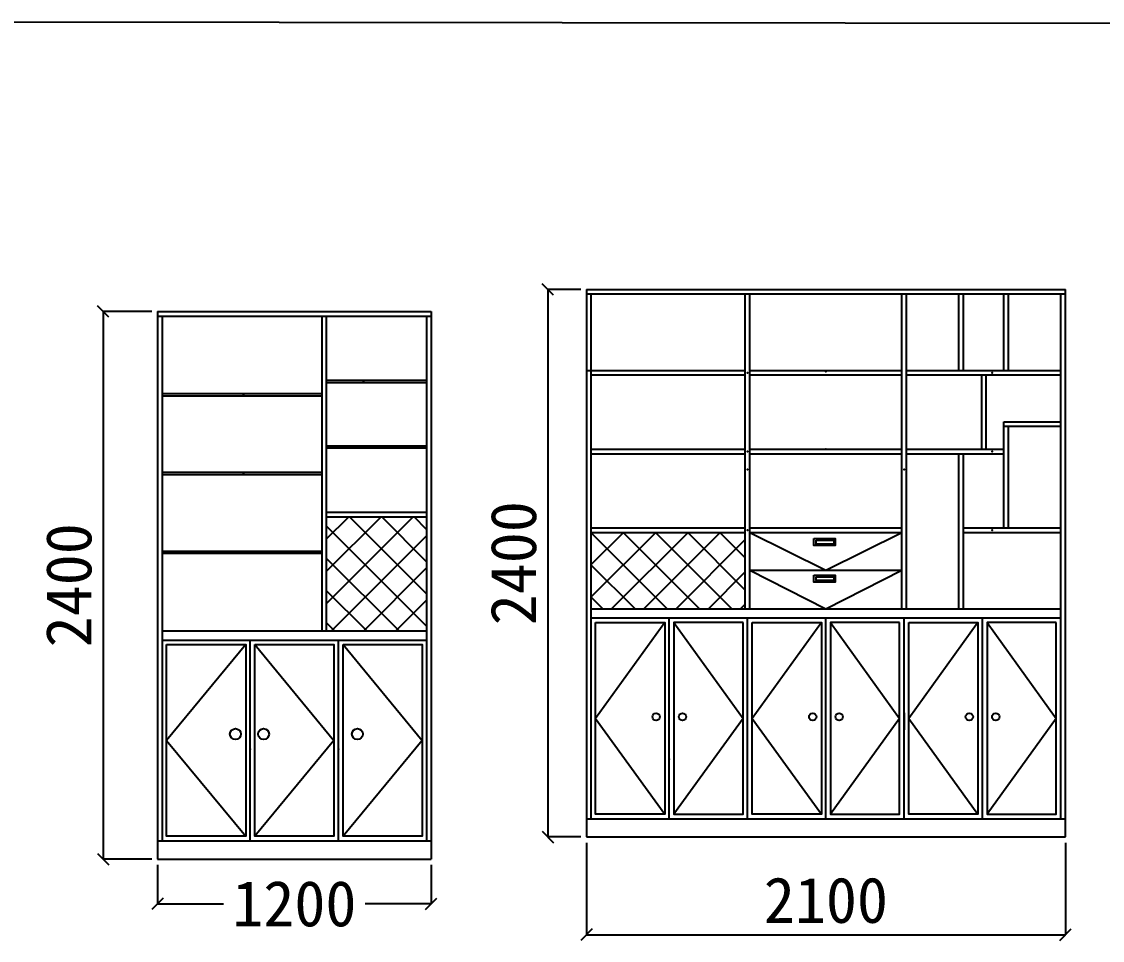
# Model space of a CAD drawing. Header units: millimetres. Extents: x 204800 to 233555, y -2285 to 8522.
# Drawn here: x 207697 to 212436, y 4470 to 8497 of the extents above; entities that cross this region are included whole.
import ezdxf

# ---------------------------------------------------------------- set-up
doc = ezdxf.new("R2010")
doc.units = ezdxf.units.MM
doc.layers.add('012', color=4, linetype='Continuous')
doc.layers.add('DIM【标注】', color=66, linetype='Continuous')
doc.styles.add('ROMANS', font='romans.shx', dxfattribs={"bigfont": 'hztxt'})
doc.styles.add('宋体', font='SimSun.ttf', dxfattribs={"height": 200})
doc.dimstyles.new('模型空间1：40', dxfattribs={"dimscale": 50, "dimtxt": 1.4, "dimasz": 1, "dimexe": 0, "dimexo": 0.5, "dimgap": 1, "dimtad": 1, "dimdec": 0, "dimrnd": 5, "dimzin": 0, "dimdsep": 46, "dimtxsty": 'ROMANS', "dimblk": 'ARCHTICK', "dimcen": 0.09, "dimclrd": 1, "dimclre": 1, "dimclrt": 2, "dimadec": 0, "dimazin": 0, "dimtfac": 1, "dimtdec": 0, "dimtix": 1, "dimtmove": 2, "dimatfit": 3, "dimldrblk": 'ZHL-SOFT_JT', "dimfxl": 2, "dimfxlon": 1, "dimtolj": 1, "dimtzin": 0, "dimarcsym": 0})
pattern_1 = [(45, (-426202.14, 2786600.9), (-70.710678, 70.710678), []), (135, (-426202.14, 2786600.9), (-70.710678, -70.710678), [])]

# ---------------------------------------------------------------- blocks, each defined once
blk = doc.blocks.new('_OBLIQUE')
at = {"color": 0, "linetype": 'ByBlock'}
blk.add_line((-0.5, -0.5), (0.5, 0.5), dxfattribs=at)
blk = doc.blocks.new('*D38')
at = {"layer": 'DEFPOINTS', "color": 0, "ltscale": 6, "transparency": 16777216}
for p in [(208293.2, 4826.1), (209493.2, 4826.1), (209493.2, 4629.6)]:
    blk.add_point(p, dxfattribs=at)
at = {"layer": 'DIM【标注】', "color": 251, "lineweight": -2, "ltscale": 6, "transparency": 16777216}
for p, q in [((208293.2, 4801.1), (208293.2, 4629.6)), ((209493.2, 4801.1), (209493.2, 4629.6)), ((208293.2, 4629.6), (208582.1, 4629.6)), ((209493.2, 4629.6), (209204.3, 4629.6))]:
    blk.add_line(p, q, dxfattribs=at)
at = {"layer": 'DIM【标注】', "color": 251, "lineweight": -2, "ltscale": 6, "transparency": 16777216, "xscale": 50, "yscale": 50, "zscale": 50, "rotation": 180}
blk.add_blockref('_OBLIQUE', (208293.2, 4629.6), dxfattribs=at)
at = {"layer": 'DIM【标注】', "color": 251, "lineweight": -2, "ltscale": 6, "transparency": 16777216, "xscale": 50, "yscale": 50, "zscale": 50}
blk.add_blockref('_OBLIQUE', (209493.2, 4629.6), dxfattribs=at)
at = {"layer": 'DIM【标注】', "color": 8, "ltscale": 6, "transparency": 16777216, "insert": (208893.2, 4629.6), "char_height": 200, "attachment_point": 5, "style": '宋体'}
blk.add_mtext('\\A1;1200', dxfattribs=at)
blk = doc.blocks.new('ZHL-SOFT_JT')
for p, q in [((-0.94, 0.839), (-0.94, 0.839)), ((-0.94, 0.737), (-0.94, 0.737)), ((-0.94, 0.63647), (-0.94, 0.63647)), ((-0.867, 0.7737), (-0.867, 0.7737)), ((-0.867, 0.6758), (-0.867, 0.6758)), ((-0.867, 0.586942), (-0.867, 0.586942)), ((-0.787, 0.7022), (-0.787, 0.7022)), ((-0.787, 0.614), (-0.787, 0.614)), ((-0.787, 0.53266), (-0.787, 0.53266)), ((-0.7, 0.5526), (-0.7, 0.5526)), ((-0.7, 0.4797), (-0.7, 0.4797)), ((-0.629, 0.49), (-0.63, 0.49)), ((-0.552, 0.4299), (-0.552, 0.4299)), ((-0.472, 0.368), (-0.472, 0.368)), ((-0.3929, 0.3067), (-0.3929, 0.3067)), ((-0.31548, 0.24568), (-0.31548, 0.24568)), ((-0.23659, 0.184298), (-0.23659, 0.184298)), ((-0.94, -0.63647), (-0.94, -0.63647)), ((-0.94, -0.737), (-0.94, -0.737)), ((-0.94, -0.839), (-0.94, -0.839)), ((-0.867, -0.586942), (-0.867, -0.586942)), ((-0.867, -0.6758), (-0.867, -0.6758)), ((-0.867, -0.7737), (-0.867, -0.7737)), ((-0.787, -0.53266), (-0.787, -0.53266)), ((-0.787, -0.614), (-0.787, -0.614)), ((-0.787, -0.7022), (-0.787, -0.7022)), ((-0.7, -0.4797), (-0.7, -0.4797)), ((-0.7, -0.5526), (-0.7, -0.5526)), ((-0.629, -0.49), (-0.63, -0.49)), ((-0.552, -0.4299), (-0.552, -0.4299)), ((-0.472, -0.368), (-0.472, -0.368)), ((-0.3929, -0.3067), (-0.3929, -0.3067)), ((-0.31548, -0.24568), (-0.31548, -0.24568)), ((-0.23659, -0.184298), (-0.23659, -0.184298))]:
    blk.add_line(p, q)
blk.add_lwpolyline([(-1, 0), (0, 0), (-1, -1), (-1, -0.569), (0, 0), (-1, 0.569), (-1, 1), (0, 0)])
blk = doc.blocks.new('*D39')
at = {"layer": 'DEFPOINTS', "color": 0, "ltscale": 6, "transparency": 16777216}
for p in [(208293.2, 7226.1), (208055.1, 4826.1), (208293.2, 4826.1)]:
    blk.add_point(p, dxfattribs=at)
at = {"layer": 'DIM【标注】', "color": 251, "lineweight": -2, "ltscale": 6, "transparency": 16777216}
for p, q in [((208268.2, 7226.1), (208055.1, 7226.1)), ((208055.1, 7226.1), (208055.1, 4826.1)), ((208268.2, 4826.1), (208055.1, 4826.1))]:
    blk.add_line(p, q, dxfattribs=at)
at = {"layer": 'DIM【标注】', "color": 251, "lineweight": -2, "ltscale": 6, "transparency": 16777216, "xscale": 50, "yscale": 50, "zscale": 50}
for p, rotation in [((208055.1, 7226.1), 90), ((208055.1, 4826.1), 270)]:
    blk.add_blockref('_OBLIQUE', p, dxfattribs=dict(at, rotation=rotation))
at = {"layer": 'DIM【标注】', "color": 8, "ltscale": 6, "transparency": 16777216, "insert": (207905.1, 6026.1), "char_height": 200, "attachment_point": 5, "rotation": 90, "style": '宋体'}
blk.add_mtext('\\A1;2400', dxfattribs=at)
blk = doc.blocks.new('*D40')
at = {"layer": 'DEFPOINTS', "color": 0, "ltscale": 6, "transparency": 16777216}
for p in [(210173.6, 4922.8), (212273.6, 4922.8), (212273.6, 4494.7)]:
    blk.add_point(p, dxfattribs=at)
at = {"layer": 'DIM【标注】', "color": 251, "lineweight": -2, "ltscale": 6, "transparency": 16777216}
for p, q in [((210173.6, 4897.8), (210173.6, 4494.7)), ((212273.6, 4897.8), (212273.6, 4494.7)), ((210173.6, 4494.7), (212273.6, 4494.7))]:
    blk.add_line(p, q, dxfattribs=at)
at = {"layer": 'DIM【标注】', "color": 251, "lineweight": -2, "ltscale": 6, "transparency": 16777216, "xscale": 50, "yscale": 50, "zscale": 50, "rotation": 180}
blk.add_blockref('_OBLIQUE', (210173.6, 4494.7), dxfattribs=at)
at = {"layer": 'DIM【标注】', "color": 251, "lineweight": -2, "ltscale": 6, "transparency": 16777216, "xscale": 50, "yscale": 50, "zscale": 50}
blk.add_blockref('_OBLIQUE', (212273.6, 4494.7), dxfattribs=at)
at = {"layer": 'DIM【标注】', "color": 8, "ltscale": 6, "transparency": 16777216, "insert": (211223.6, 4644.7), "char_height": 200, "attachment_point": 5, "style": '宋体'}
blk.add_mtext('\\A1;2100', dxfattribs=at)
blk = doc.blocks.new('*D41')
at = {"layer": 'DEFPOINTS', "color": 0, "ltscale": 6, "transparency": 16777216}
for p in [(210173.6, 7322.8), (210004.7, 4922.8), (210173.6, 4922.8)]:
    blk.add_point(p, dxfattribs=at)
at = {"layer": 'DIM【标注】', "color": 251, "lineweight": -2, "ltscale": 6, "transparency": 16777216}
for p, q in [((210148.6, 7322.8), (210004.7, 7322.8)), ((210004.7, 7322.8), (210004.7, 4922.8)), ((210148.6, 4922.8), (210004.7, 4922.8))]:
    blk.add_line(p, q, dxfattribs=at)
at = {"layer": 'DIM【标注】', "color": 251, "lineweight": -2, "ltscale": 6, "transparency": 16777216, "xscale": 50, "yscale": 50, "zscale": 50}
for p, rotation in [((210004.7, 7322.8), 90), ((210004.7, 4922.8), 270)]:
    blk.add_blockref('_OBLIQUE', p, dxfattribs=dict(at, rotation=rotation))
at = {"layer": 'DIM【标注】', "color": 8, "ltscale": 6, "transparency": 16777216, "insert": (209854.7, 6122.8), "char_height": 200, "attachment_point": 5, "rotation": 90, "style": '宋体'}
blk.add_mtext('\\A1;2400', dxfattribs=at)

msp = doc.modelspace()

# ---------------------------------------------------------------- hatches: boundary and pattern name
at = {"layer": 'DIM【标注】', "ltscale": 6}
h = msp.add_hatch(dxfattribs=at)
h.set_pattern_fill('_USER', color=4, scale=100, angle=45, style=0, double=1, pattern_type=0)
h.set_pattern_definition(pattern_1)
h.paths.add_polyline_path([(209473.2, 6326.1), (209033.2, 6326.1), (209033.2, 5826.1), (209473.2, 5826.1)])
h = msp.add_hatch(dxfattribs=at)
h.set_pattern_fill('_USER', color=4, scale=100, angle=45, style=0, double=1, pattern_type=0)
h.set_pattern_definition(pattern_1)
h.paths.add_polyline_path([(210870.2, 5922.8), (210870.2, 6257.8), (210193.6, 6257.8), (210193.6, 5922.8)])

# ---------------------------------------------------------------- linework, layer by layer
at = {"layer": '012'}
msp.add_line((233555, 8466.2), (204855, 8496.5), dxfattribs=at)
at = {"layer": 'DIM【标注】', "color": 4, "ltscale": 6}
for p, q in [((210173.6, 7322.8), (212273.6, 7322.8)), ((210173.6, 7322.8), (210173.6, 4922.8)), ((210173.6, 7302.8), (212273.6, 7302.8)), ((210193.6, 7302.8), (210193.6, 5002.8)), ((210870.2, 5922.8), (210870.2, 7302.8)), ((210890.2, 5922.8), (210890.2, 7302.8)), ((211556.9, 5922.8), (211556.9, 7302.8)), ((211576.9, 5922.8), (211576.9, 7302.8)), ((211806.9, 6967.8), (211806.9, 7302.8)), ((211826.9, 6967.8), (211826.9, 7302.8)), ((212003.6, 6967.8), (212003.6, 7302.8)), ((212023.6, 6967.8), (212023.6, 7302.8)), ((212253.6, 5002.8), (212253.6, 7302.8)), ((212273.6, 4922.8), (212273.6, 7322.8)), ((208293.2, 7226.1), (209493.2, 7226.1)), ((208293.2, 7226.1), (208293.2, 4826.1)), ((208293.2, 7206.1), (209493.2, 7206.1)), ((208313.2, 7206.1), (208313.2, 4906.1)), ((209013.2, 7206.1), (209013.2, 5826.1)), ((209033.2, 7206.1), (209033.2, 5826.1)), ((209473.2, 7206.1), (209473.2, 4906.1)), ((209493.2, 7226.1), (209493.2, 4826.1)), ((210173.6, 6967.8), (210870.2, 6967.8)), ((210890.2, 6967.8), (211556.9, 6967.8)), ((211576.9, 6967.8), (212253.6, 6967.8)), ((209033.2, 6924.4), (209473.2, 6924.4)), ((210193.6, 6947.8), (210870.2, 6947.8)), ((210890.2, 6947.8), (211556.9, 6947.8)), ((211576.9, 6947.8), (212253.6, 6947.8)), ((211905.2, 6947.8), (211905.2, 6622.8)), ((211925.2, 6947.8), (211925.2, 6622.8)), ((209033.2, 6914.4), (209473.2, 6914.4)), ((208313.2, 6866.1), (209013.2, 6866.1)), ((208313.2, 6856.1), (209013.2, 6856.1)), ((212003.6, 6277.8), (212003.6, 6742.8)), ((212003.6, 6742.8), (212253.6, 6742.8)), ((212003.6, 6722.8), (212253.6, 6722.8)), ((212023.6, 6277.8), (212023.6, 6722.8)), ((209033.2, 6637.8), (209473.2, 6637.8)), ((209033.2, 6627.8), (209473.2, 6627.8)), ((210193.6, 6622.8), (210870.2, 6622.8)), ((210193.6, 6602.8), (210870.2, 6602.8)), ((210890.2, 6622.8), (211556.9, 6622.8)), ((210890.2, 6602.8), (211556.9, 6602.8)), ((211576.9, 6622.8), (212003.6, 6622.8)), ((211576.9, 6602.8), (212003.6, 6602.8)), ((211806.9, 5922.8), (211806.9, 6602.8)), ((211826.9, 5922.8), (211826.9, 6602.8)), ((208313.2, 6521.1), (209013.2, 6521.1)), ((208313.2, 6511.1), (209013.2, 6511.1)), ((209033.2, 6346.1), (209473.2, 6346.1)), ((209033.2, 6326.1), (209473.2, 6326.1)), ((210193.6, 6277.8), (210870.2, 6277.8)), ((210193.6, 6257.8), (210870.2, 6257.8)), ((210890.2, 6277.8), (211556.9, 6277.8)), ((210890.2, 6257.8), (211556.9, 6257.8)), ((210890.2, 6257.8), (211223.6, 6092.8)), ((211223.6, 6092.8), (211556.9, 6257.8)), ((211826.9, 6277.8), (212253.6, 6277.8)), ((211826.9, 6257.8), (212253.6, 6257.8)), ((208313.2, 6176.1), (209013.2, 6176.1)), ((208313.2, 6166.1), (209013.2, 6166.1)), ((210890.2, 6092.8), (211556.9, 6092.8)), ((210890.2, 6092.8), (211223.6, 5922.8)), ((211223.6, 5922.8), (211556.9, 6092.8)), ((210193.6, 5922.8), (212253.6, 5922.8)), ((210193.6, 5882.8), (212253.6, 5882.8)), ((210536.9, 5002.8), (210536.9, 5882.8)), ((210880.2, 5002.8), (210880.2, 5882.8)), ((211223.6, 5002.8), (211223.6, 5882.8)), ((211566.9, 5002.8), (211566.9, 5882.8)), ((211910.2, 5002.8), (211910.2, 5882.8)), ((208313.2, 5826.1), (209473.2, 5826.1)), ((208313.2, 5786.1), (209473.2, 5786.1)), ((208699.9, 4906.1), (208699.9, 5786.1)), ((209086.5, 4906.1), (209086.5, 5786.1)), ((211566.9, 5467.2), (211566.9, 5392.1)), ((210173.6, 5002.8), (212273.6, 5002.8)), ((208293.2, 4906.1), (209493.2, 4906.1)), ((210173.6, 4922.8), (212273.6, 4922.8)), ((208293.2, 4826.1), (209493.2, 4826.1))]:
    msp.add_line(p, q, dxfattribs=at)
at = {"layer": 'DIM【标注】', "color": 251, "ltscale": 6}
for p, q in [((210516.9, 5862.8), (210213.6, 5442.8)), ((210556.9, 5862.8), (210860.2, 5442.8)), ((211203.6, 5862.8), (210900.2, 5442.8)), ((211243.6, 5862.8), (211546.9, 5442.8)), ((211890.2, 5862.8), (211586.9, 5442.8)), ((211930.2, 5862.8), (212233.6, 5442.8)), ((208679.9, 5766.1), (208333.2, 5346.1)), ((208719.9, 5766.1), (209066.5, 5346.1)), ((209106.5, 5766.1), (209453.2, 5346.1)), ((210213.6, 5442.8), (210516.9, 5022.8)), ((210860.2, 5442.8), (210556.9, 5022.8)), ((210900.2, 5442.8), (211203.6, 5022.8)), ((211546.9, 5442.8), (211243.6, 5022.8)), ((211586.9, 5442.8), (211890.2, 5022.8)), ((212233.6, 5442.8), (211930.2, 5022.8)), ((208333.2, 5346.1), (208679.9, 4926.1)), ((209066.5, 5346.1), (208719.9, 4926.1)), ((209453.2, 5346.1), (209106.5, 4926.1))]:
    msp.add_line(p, q, dxfattribs=at)
at = {"layer": 'DIM【标注】', "color": 4, "ltscale": 6}
for points in [[(211170.7, 6230.6), (211264.6, 6230.6), (211264.6, 6200.4), (211170.7, 6200.4)], [(211180.8, 6223.6), (211257.7, 6223.6), (211257.7, 6206.4), (211180.8, 6206.4)], [(211170.7, 6070.6), (211264.6, 6070.6), (211264.6, 6040.4), (211170.7, 6040.4)], [(211180.8, 6063.7), (211257.7, 6063.7), (211257.7, 6046.4), (211180.8, 6046.4)]]:
    msp.add_lwpolyline(points, close=True, dxfattribs=at)
at = {"layer": 'DIM【标注】', "color": 251, "ltscale": 6}
for points in [[(210213.6, 5862.8), (210516.9, 5862.8), (210516.9, 5022.8), (210213.6, 5022.8)], [(210860.2, 5862.8), (210556.9, 5862.8), (210556.9, 5022.8), (210860.2, 5022.8)], [(210900.2, 5862.8), (211203.6, 5862.8), (211203.6, 5022.8), (210900.2, 5022.8)], [(211546.9, 5862.8), (211243.6, 5862.8), (211243.6, 5022.8), (211546.9, 5022.8)], [(211586.9, 5862.8), (211890.2, 5862.8), (211890.2, 5022.8), (211586.9, 5022.8)], [(212233.6, 5862.8), (211930.2, 5862.8), (211930.2, 5022.8), (212233.6, 5022.8)], [(208333.2, 5766.1), (208679.9, 5766.1), (208679.9, 4926.1), (208333.2, 4926.1)], [(208719.9, 5766.1), (209066.5, 5766.1), (209066.5, 4926.1), (208719.9, 4926.1)], [(209106.5, 5766.1), (209453.2, 5766.1), (209453.2, 4926.1), (209106.5, 4926.1)]]:
    msp.add_lwpolyline(points, close=True, dxfattribs=at)
at = {"layer": 'DIM【标注】', "color": 4, "ltscale": 6}
for centre, radius in [((210479, 5449.2), 16.2), ((210594.8, 5449.2), 16.2), ((211165.7, 5449.2), 16.2), ((211281.5, 5449.2), 16.2), ((211852.3, 5449.2), 16.2), ((211968.1, 5449.2), 16.2), ((208635.1, 5373.8), 24.1), ((208758.2, 5373.8), 24.1), ((209169.7, 5373.8), 24.1)]:
    msp.add_circle(centre, radius, dxfattribs=at)
at = {"layer": 'DIM【标注】', "color": 4}
for p in [(209196.6, 6919.4), (210880.2, 6957.8), (211223.6, 6962.8), (211952.3, 6957.8), (208669.8, 6861.1), (209196.6, 6632.8), (210880.2, 6612.8), (211223.6, 6622.8), (211952.3, 6612.8), (208669.8, 6516.1), (210880.2, 6533.1), (211566.9, 6533.1), (210880.2, 6267.8), (211952.3, 6267.8), (208669.8, 6171.1), (208699.9, 5308.1), (209086.5, 5308.1), (210536.9, 5263.5)]:
    msp.add_point(p, dxfattribs=at)

# ---------------------------------------------------------------- dimensions: what is measured, and where the dimension line sits
at = {"layer": 'DIM【标注】', "color": 4, "ltscale": 6}
for base, p1, p2, picture, middle in [((210004.7, 4922.8), (210173.6, 7322.8), (210173.6, 4922.8), '*D41', (209854.7, 6122.8)), ((208055.1, 4826.1), (208293.2, 7226.1), (208293.2, 4826.1), '*D39', (207905.1, 6026.1))]:
    dim = msp.add_linear_dim(base=base, p1=p1, p2=p2, angle=90, dimstyle='模型空间1：40', override={"dimtxt": 3, "dimtxsty": '宋体', "dimblk": 'OBLIQUE', "dimclrd": 251, "dimclre": 251, "dimclrt": 8, "dimfxl": 10}, dxfattribs=at)
    dim.commit()
    dim.dimension.update_dxf_attribs({"geometry": picture, "text_midpoint": middle})
dim = msp.add_linear_dim(base=(212273.6, 4494.7), p1=(210173.6, 4922.8), p2=(212273.6, 4922.8), dimstyle='模型空间1：40', override={"dimtxt": 3, "dimtxsty": '宋体', "dimblk": 'OBLIQUE', "dimclrd": 251, "dimclre": 251, "dimclrt": 8, "dimfxl": 10}, dxfattribs=at)
dim.commit()
dim.dimension.update_dxf_attribs({"geometry": '*D40', "text_midpoint": (211223.6, 4644.7)})
dim = msp.add_linear_dim(base=(209493.2, 4629.6), p1=(208293.2, 4826.1), p2=(209493.2, 4826.1), dimstyle='模型空间1：40', override={"dimtxt": 3, "dimtxsty": '宋体', "dimblk": 'OBLIQUE', "dimclrd": 251, "dimclre": 251, "dimclrt": 8, "dimfxl": 10}, dxfattribs=at)
dim.commit()
dim.dimension.update_dxf_attribs({"geometry": '*D38', "text_midpoint": (208893.2, 4629.6), "dimtype": 128})

doc.saveas('drawing.dxf')
